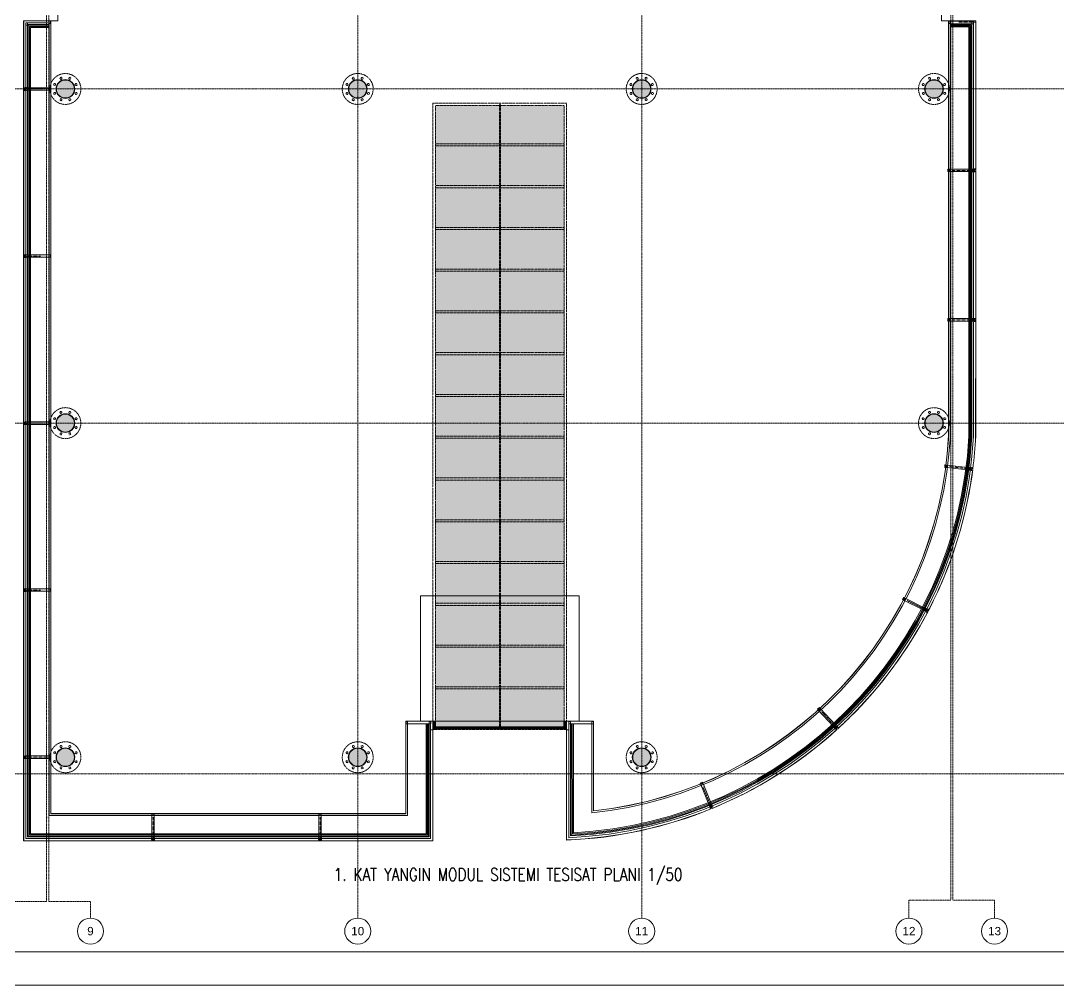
# Model space of a CAD drawing. Extents: x -2749 to 11890, y 0 to 8245.
# Drawn here: x 7628 to 10113, y 0 to 2309 of the extents above; entities that cross this region are included whole.
import ezdxf
from ezdxf.enums import TextEntityAlignment as Align

# ---------------------------------------------------------------- set-up
doc = ezdxf.new("R2010")
doc.units = 0
doc.header["$MEASUREMENT"] = 0
for name, pattern in [('DASHDOT', [1, 0.5, -0.25, 0, -0.25]), ('DOT2', [0.125, 0, -0.125]), ('HIDDEN', [0.375, 0.25, -0.125])]:
    doc.linetypes.add(name, pattern=pattern)
doc.layers.get('0').update_dxf_attribs({"color": 9, "lineweight": 9})
for name, color, linetype, lineweight in [('03S', 255, 'Continuous', 9), ('06C', 9, 'Continuous', 9), ('06D', 9, 'Continuous', 9), ('09', 9, 'Continuous', 9), ('10', 9, 'Continuous', 9), ('12', 9, 'Continuous', 9), ('14', 9, 'Continuous', 9), ('15', 9, 'Continuous', 9), ('20', 9, 'DOT2', 9), ('24', 9, 'DASHDOT', 9), ('30H-Mimari', 9, 'DOT2', 9), ('33', 9, 'BATTING', 9), ('40A', 9, 'Continuous', 9), ('E-YAZI', 7, 'Continuous', 30)]:
    doc.layers.add(name, color=color, linetype=linetype, lineweight=lineweight)
doc.styles.add('$1$Arial', font='arial.ttf', dxfattribs={"height": 2.5})
doc.styles.add('E-YAZI', font='txttw.shx')
doc.linetypes.add('BATTING', pattern='A,0.0001,-0.1,[134,ltypeshp.shx,S=0.1,R=0,X=-0.1,Y=0],-0.2,[134,ltypeshp.shx,S=0.1,R=180,X=0.1,Y=0],-0.1', length=0.4001)

# ---------------------------------------------------------------- blocks, each defined once
blk = doc.blocks.new('p-prs-kolon-02')
h = blk.add_hatch(color=255)
h.dxf.hatch_style = 1
edge = h.paths.add_edge_path()
edge.add_arc((0, 0), 22.5, 0, 360)
for radius in [22.5, 21.5]:
    blk.add_circle((0, 0), radius)
at = {"layer": '20', "linetype": 'HIDDEN'}
for points in [[(-12.5, 27.5), (-9.9, 28.1), (-8.1, 26.3), (-8.8, 23.8), (-11.3, 23.1), (-13.1, 25), (-12.5, 27.5)], [(10.6, 28.2), (12.9, 26.9), (12.9, 24.3), (10.6, 23), (8.4, 24.3), (8.4, 26.9), (10.6, 28.2)], [(-28.2, 10.6), (-26.9, 12.9), (-24.3, 12.9), (-23, 10.6), (-24.3, 8.4), (-26.9, 8.4), (-28.2, 10.6)], [(27.5, 12.5), (28.1, 9.9), (26.3, 8.1), (23.8, 8.8), (23.1, 11.3), (25, 13.1), (27.5, 12.5)], [(-27.5, -12.5), (-28.1, -9.9), (-26.3, -8.1), (-23.8, -8.8), (-23.1, -11.3), (-25, -13.1), (-27.5, -12.5)], [(-10.6, -28.2), (-12.9, -26.9), (-12.9, -24.3), (-10.6, -23), (-8.4, -24.3), (-8.4, -26.9), (-10.6, -28.2)], [(12.5, -27.5), (9.9, -28.1), (8.1, -26.3), (8.8, -23.8), (11.3, -23.1), (13.1, -25), (12.5, -27.5)], [(28.2, -10.6), (26.9, -12.9), (24.3, -12.9), (23, -10.6), (24.3, -8.4), (26.9, -8.4), (28.2, -10.6)]]:
    blk.add_lwpolyline(points, dxfattribs=at)
blk.add_circle((0, 0), 37, dxfattribs=at)
blk = doc.blocks.new('$0$0_aks')
at = {"linetype": 'Continuous'}
blk.add_circle((0, 0), 3.12, dxfattribs=at)
at = {"style": '$1$Arial'}
blk.add_attdef('AKS', text='', height=2.5, dxfattribs=at).set_placement((0, 0), align=Align.MIDDLE_CENTER)
blk = doc.blocks.new('p-dog-profil_kapali')
at = {"layer": '03S'}
h = blk.add_hatch(color=256, dxfattribs=at)
h.dxf.hatch_style = 1
h.paths.add_polyline_path([(-3.2, 0), (3.2, 0), (3.2, -13.5), (2.2, -13.5), (2.2, -10.5), (1.5, -10.5), (0.5, -11.5), (0.5, -13.5), (1, -13.5), (1, -14.5), (3, -14.5), (3, -16.5), (1, -16.5), (1, -18.5), (1.8, -18.5), (1.8, -17.5), (3.2, -17.5), (3.2, -20), (-3.2, -20), (-3.2, -17.5), (-1.8, -17.5), (-1.8, -18.5), (-1, -18.5), (-1, -16.5), (-3, -16.5), (-3, -14.5), (-1, -14.5), (-1, -13.5), (-0.5, -13.5), (-0.5, -11.5), (-1.5, -10.5), (-2.3, -10.5), (-2.3, -13.5), (-3.2, -13.5)])
for p in [(3, -15.2), (3, -15.8)]:
    blk.add_point(p)
at = {"layer": '10'}
for points in [[(3.2, -10.5), (-3.2, -10.5), (-3.2, 0), (3.2, 0)], [(3.2, -20), (-3.2, -20), (-3.2, -18.5), (3.2, -18.5)], [(-1, -13.5), (1, -13.5), (1, -18.5), (-1, -18.5)]]:
    blk.add_lwpolyline(points, close=True, dxfattribs=at)
for points in [[(-3.3, -10.5), (-2.3, -10.5), (-2.3, -13.5), (-3.2, -13.5)], [(-3.2, -8), (-3.2, -8), (-1.8, -8), (-1.8, -10.5)], [(-3.2, -10.5), (-3.2, -10.5), (3.2, -10.5)], [(-3.2, -13.5), (-3.2, -10.5)], [(-3.2, -18.5), (-3.2, -17.5), (-1.8, -17.5), (-1.8, -18.5)], [(-1, -14.5), (-1, -14.5), (-3, -14.5), (-3, -16.5), (-1, -16.5)], [(1.8, -10), (-1.8, -10)], [(-0.5, -17.5), (-0.5, -17.5), (-0.5, -11.5), (-1.5, -10.5), (-1.5, -10.5)], [(1, -18.5), (1, -17.5), (-1, -17.5), (-1, -18.5)], [(1.5, -10.5), (1.5, -10.5), (0.5, -11.5), (0.5, -17.5)], [(1, -14.5), (1, -14.5), (3, -14.5), (3, -16.5), (1, -16.5)], [(3.2, -8), (3.2, -8), (1.8, -8), (1.8, -10.5)], [(1.8, -18.5), (1.8, -17.5), (3.2, -17.5), (3.2, -18.5)], [(3.2, -10.5), (2.2, -10.5), (2.2, -13.5), (3.2, -13.5), (3.2, -10.5)]]:
    blk.add_lwpolyline(points, dxfattribs=at)
blk = doc.blocks.new('PR')
at = {"layer": '10'}
blk.add_hatch(color=256, dxfattribs=at).paths.add_polyline_path([(9909.7, 1968.8), (9910.1, 1968.8), (9910.1, 1971.3), (9909.7, 1971.3)])
at = {"layer": '06D'}
for points in [[(9905.6, 1973.4), (9854.3, 1973.4)], [(9905.6, 1967.4), (9854.3, 1967.4)]]:
    blk.add_lwpolyline(points, dxfattribs=at)
at = {"layer": '10'}
for points in [[(9854.3, 1973.4), (9850.3, 1973.4), (9850.3, 1967.4), (9854.3, 1967.4), (9854.3, 1973.4)], [(9854.3, 1973.4), (9850.3, 1973.4), (9850.3, 1967.4), (9854.3, 1967.4), (9854.3, 1973.4)], [(9909.6, 1973.4), (9905.6, 1973.4), (9905.6, 1967.4), (9909.6, 1967.4), (9909.6, 1973.4)], [(9909.6, 1973.4), (9905.6, 1973.4), (9905.6, 1967.4), (9909.6, 1967.4), (9909.6, 1973.4)], [(9907.8, 1967.1), (9909.8, 1967.1), (9909.8, 1973.6), (9911.7, 1973.6)], [(9911.7, 1967.1), (9909.8, 1967.1), (9909.8, 1973.6), (9907.8, 1973.6)], [(9913.9, 1973.3), (9910.2, 1973.3), (9910.2, 1967.4), (9913.9, 1967.4)], [(9913.9, 1967.4), (9910.2, 1967.4), (9910.2, 1973.3), (9913.9, 1973.3)], [(9914.9, 1974.7), (9914.9, 1971.3), (9912.3, 1971.3), (9912.3, 1971.1), (9915.1, 1971.1), (9915.1, 1974.7)], [(9915.1, 1965.8), (9915.1, 1969.7), (9912.3, 1969.7), (9912.3, 1969.5), (9914.9, 1969.5), (9914.9, 1965.8)]]:
    blk.add_lwpolyline(points, dxfattribs=at)
for points in [[(9854.1, 1973.2), (9850.5, 1973.2), (9850.5, 1967.6), (9854.1, 1967.6)], [(9854.1, 1973.2), (9850.5, 1973.2), (9850.5, 1967.6), (9854.1, 1967.6)], [(9909.4, 1973.2), (9905.8, 1973.2), (9905.8, 1967.6), (9909.4, 1967.6)], [(9909.4, 1973.2), (9905.8, 1973.2), (9905.8, 1967.6), (9909.4, 1967.6)], [(9909.7, 1968.8), (9910.1, 1968.8), (9910.1, 1971.3), (9909.7, 1971.3)]]:
    blk.add_lwpolyline(points, close=True, dxfattribs=at)
at = {"layer": '20', "linetype": 'HIDDEN', "ltscale": 2}
blk.add_lwpolyline([(9915.1, 1970.4), (9861.3, 1970.4)], dxfattribs=at)
blk = doc.blocks.new('p-cam ısıklık')
at = {"layer": '09'}
h = blk.add_hatch(dxfattribs=at)
h.set_pattern_fill('DOTS', color=256, scale=5)
h.set_pattern_definition([(0, (-3005.0576, -612.123), (3.96875, 7.9375), [0, -7.9375])])
h.paths.add_polyline_path([(-6, 6), (-6, 1494), (-314, 1494), (-314, 6)])
for points in [[(-320, 0), (-320, 1500), (0, 1500), (0, 0)], [(-314, 6), (-314, 1494), (-6, 1494), (-6, 6)], [(-6, 1397.5), (-314, 1397.5), (-314, 1402.5), (-6, 1402.5)], [(-6, 1297.5), (-314, 1297.5), (-314, 1302.5), (-6, 1302.5)], [(-6, 1197.5), (-314, 1197.5), (-314, 1202.5), (-6, 1202.5)], [(-6, 1097.5), (-314, 1097.5), (-314, 1102.5), (-6, 1102.5)], [(-6, 997.5), (-314, 997.5), (-314, 1002.5), (-6, 1002.5)], [(-6, 897.5), (-314, 897.5), (-314, 902.5), (-6, 902.5)], [(-6, 797.5), (-314, 797.5), (-314, 802.5), (-6, 802.5)], [(-6, 697.5), (-314, 697.5), (-314, 702.5), (-6, 702.5)], [(-6, 597.5), (-314, 597.5), (-314, 602.5), (-6, 602.5)], [(-6, 497.5), (-314, 497.5), (-314, 502.5), (-6, 502.5)], [(-6, 397.5), (-314, 397.5), (-314, 402.5), (-6, 402.5)], [(-6, 297.5), (-314, 297.5), (-314, 302.5), (-6, 302.5)], [(-6, 197.5), (-314, 197.5), (-314, 202.5), (-6, 202.5)], [(-6, 97.5), (-314, 97.5), (-314, 102.5), (-6, 102.5)]]:
    blk.add_lwpolyline(points, close=True)
for points in [[(-160.1, 6), (-160.3, 1498.5)], [(-158.1, 6), (-158.3, 1498.5)]]:
    blk.add_lwpolyline(points)

msp = doc.modelspace()

# ---------------------------------------------------------------- hatches: boundary and pattern name
at = {"layer": '10'}
for points in [[(7640.5, 2144.3), (7640, 2144.3), (7640, 2146.8), (7640.5, 2146.8)], [(7640.5, 1744.3), (7640, 1744.3), (7640, 1746.8), (7640.5, 1746.8)], [(7640.5, 1346.8), (7640, 1346.8), (7640, 1344.3), (7640.5, 1344.3)], [(7640.5, 947.1), (7640, 947.1), (7640, 944.6), (7640.5, 944.6)], [(8609.8, 630.5), (8610.3, 630.5), (8610.3, 628), (8609.8, 628)], [(8934.9, 630.5), (8934.4, 630.5), (8934.4, 628), (8934.9, 628)], [(7640.5, 546.8), (7640, 546.8), (7640, 544.3), (7640.5, 544.3)], [(7946.4, 351.3), (7946.4, 350.8), (7943.9, 350.8), (7943.9, 351.3)], [(8346.4, 351.3), (8346.4, 350.8), (8343.9, 350.8), (8343.9, 351.3)]]:
    msp.add_hatch(color=256, dxfattribs=at).paths.add_polyline_path(points)

# ---------------------------------------------------------------- linework, layer by layer
msp.add_line((8935.1, 631.9), (8935.1, 632.1))
at = {"layer": '06C'}
msp.add_lwpolyline([(8928.6, 632.1), (8621.1, 632.1)], dxfattribs=at)
at = {"layer": '06D'}
for p, q in [((9854.3, 1315.9), (9854.3, 2302.8)), ((9905.6, 1314.3), (9905.6, 2301.9)), ((9909.6, 1314.3), (9909.6, 2301.9)), ((8934.9, 625.9), (8935.1, 625.9)), ((8995.9, 625.9), (8944.5, 625.9))]:
    msp.add_line(p, q, dxfattribs=at)
for points in [[(7640.5, 2142.9), (7640.5, 2304.4), (7695.9, 2304.4)], [(7644.3, 413.2), (7644.5, 2300.4), (7695.9, 2300.4)], [(7695.9, 2302.8), (7695.9, 406.7), (8554.6, 406.7), (8554.6, 625.9)], [(7699.9, 2150), (7699.9, 2309.1)], [(9905.8, 2307.9), (9854.3, 2307.9)], [(9905.8, 2301.9), (9854.3, 2301.9)], [(7699.9, 351.3), (7640.5, 351.3), (7640.5, 2148.9), (7695.9, 2148.9)], [(7644.5, 2148.9), (7695.9, 2148.9)], [(7644.5, 2142.9), (7695.9, 2142.9)], [(7699.9, 1778.9), (7699.9, 2148.9)], [(7699.9, 1305.5), (7699.9, 1778.9)], [(7644.5, 1748.9), (7695.9, 1748.9)], [(7644.5, 1742.9), (7695.9, 1742.9)], [(7644.5, 1348.9), (7695.9, 1348.9)], [(7644.5, 1342.9), (7695.9, 1342.9)], [(7644.5, 949.2), (7695.9, 949.2)], [(7644.5, 943.2), (7695.9, 943.2)], [(8965.1, 632.1), (8965.1, 932.1), (8585.1, 932.1), (8585.1, 632.1)], [(8609.6, 625.9), (8609.6, 351.3), (7640.5, 351.3), (7640.5, 409.2)], [(8609.8, 631.9), (8554.6, 631.9)], [(8605.8, 625.9), (8554.6, 625.9)], [(8609.8, 625.9), (8609.6, 625.9)], [(7644.5, 548.9), (7695.9, 548.9)], [(7644.5, 542.9), (7695.9, 542.9)], [(7940.7, 410.7), (7699.9, 410.7)], [(8167.2, 410.7), (7941.8, 410.7)], [(7941.8, 355.3), (7941.8, 406.7)], [(7947.8, 355.3), (7947.8, 406.7)], [(8521.6, 410.7), (8167.2, 410.7)], [(8341.8, 355.3), (8341.8, 406.7)], [(8347.8, 355.3), (8347.8, 406.7)]]:
    msp.add_lwpolyline(points, dxfattribs=at)
for points in [[(8940.5, 625.9), (8940.6, 353.3, 0.386543), (9909.6, 1314.3)], [(8944.5, 625.9), (8944.6, 357.4, 0.385304), (9905.6, 1314.3)], [(8995.9, 631.9), (8995.9, 412.8, 0.368839), (9854.3, 1315.6, 0.368839)]]:
    msp.add_lwpolyline(points, format="xyb", dxfattribs=at)
at = {"layer": '10', "linetype": 'Continuous'}
for p, q in [((7699.9, 2302.8), (7699.9, 410.7)), ((9850.3, 1315.9), (9850.3, 2309.1)), ((8935.1, 631.9), (8995.9, 631.9)), ((8940.5, 611.6), (8935.1, 611.6)), ((8940.5, 611.4), (8935.3, 611.4))]:
    msp.add_line(p, q, dxfattribs=at)
at = {"layer": '10'}
for p, q in [((7700.1, 2302.6), (7700.1, 410.9)), ((9850.1, 1315.9), (9850.1, 2309.1)), ((8934.9, 630.5), (8934.4, 630.5)), ((8934.4, 630.5), (8934.4, 628)), ((8934.4, 628), (8934.9, 628)), ((8934.9, 628), (8934.9, 630.5)), ((8935.1, 632.1), (9000.1, 632.1)), ((8935.1, 631.9), (8935.1, 625.9)), ((8944.5, 631.9), (8940.5, 631.9)), ((8944.3, 631.7), (8940.7, 631.7)), ((8940.7, 631.7), (8940.7, 626.1)), ((8940.7, 626.1), (8944.3, 626.1)), ((8944.3, 626.1), (8944.3, 631.7)), ((8999.9, 631.9), (8995.9, 631.9)), ((8995.9, 631.9), (8995.9, 625.9)), ((8995.9, 625.9), (8999.9, 625.9)), ((8999.7, 631.7), (8996.1, 631.7)), ((8996.1, 631.7), (8996.1, 626.1)), ((8996.1, 626.1), (8999.7, 626.1)), ((8999.7, 626.1), (8999.7, 631.7)), ((8999.9, 625.9), (8999.9, 631.9))]:
    msp.add_line(p, q, dxfattribs=at)
for points in [[(7637.8, 2146.5), (7635.3, 2146.5), (7635.3, 2155.9), (7635.3, 2308.9), (7695.1, 2308.9), (7695.1, 2309.1), (7635.1, 2309.1), (7635.1, 2155.9), (7635.1, 2146.3), (7637.8, 2146.3)], [(7640.7, 2304.2), (7644.3, 2304.2), (7644.3, 2298.6), (7640.7, 2298.6)], [(7696.1, 2308.9), (7699.7, 2308.9), (7699.7, 2303), (7696.1, 2303)], [(9854.1, 2308.9), (9850.5, 2308.9), (9850.5, 2303), (9854.1, 2303)], [(9909.4, 2302.1), (9905.8, 2302.1), (9905.8, 2307.7), (9909.4, 2307.7)], [(7637.8, 1746.5), (7635.3, 1746.5), (7635.3, 1755.9), (7635.3, 2144.7), (7637.8, 2144.7), (7637.8, 2144.9), (7635.1, 2144.9), (7635.1, 1755.9), (7635.1, 1746.3), (7637.8, 1746.3)], [(7640.5, 2144.3), (7640, 2144.3), (7640, 2146.8), (7640.5, 2146.8)], [(7640.7, 2148.7), (7644.3, 2148.7), (7644.3, 2143.1), (7640.7, 2143.1)], [(7640.7, 2148.7), (7644.3, 2148.7), (7644.3, 2143.1), (7640.7, 2143.1)], [(7696.1, 2148.7), (7699.7, 2148.7), (7699.7, 2143.1), (7696.1, 2143.1)], [(7696.1, 2148.7), (7699.7, 2148.7), (7699.7, 2143.1), (7696.1, 2143.1)], [(7637.8, 1347.1), (7635.3, 1347.1), (7635.3, 1292.9), (7635.3, 1744.7), (7637.8, 1744.7), (7637.8, 1744.9), (7635.1, 1744.9), (7635.1, 1292.9), (7635.1, 1346.9), (7637.8, 1346.9)], [(7640.5, 1744.3), (7640, 1744.3), (7640, 1746.8), (7640.5, 1746.8)], [(7640.7, 1748.7), (7644.3, 1748.7), (7644.3, 1743.1), (7640.7, 1743.1)], [(7696.1, 1748.7), (7699.7, 1748.7), (7699.7, 1743.1), (7696.1, 1743.1)], [(7637.8, 947.5), (7635.3, 947.5), (7635.3, 947.5), (7635.3, 1344.6), (7637.8, 1344.6), (7637.8, 1344.8), (7635.1, 1344.8), (7635.1, 947.3), (7635.1, 947.3), (7637.8, 947.3)], [(7640.5, 1346.8), (7640, 1346.8), (7640, 1344.3), (7640.5, 1344.3)], [(7640.7, 1348.7), (7644.3, 1348.7), (7644.3, 1343.1), (7640.7, 1343.1)], [(7696.1, 1348.7), (7699.7, 1348.7), (7699.7, 1343.1), (7696.1, 1343.1)], [(7637.8, 546.5), (7635.3, 546.5), (7635.3, 546.5), (7635.3, 944.9), (7637.8, 944.9), (7637.8, 945.1), (7635.1, 945.1), (7635.1, 546.5), (7635.1, 546.3), (7637.8, 546.3)], [(7640.5, 947.1), (7640, 947.1), (7640, 944.6), (7640.5, 944.6)], [(7640.7, 949), (7644.3, 949), (7644.3, 943.4), (7640.7, 943.4)], [(7696.1, 949), (7699.7, 949), (7699.7, 943.4), (7696.1, 943.4)], [(8554.4, 626.1), (8550.8, 626.1), (8550.8, 631.7), (8554.4, 631.7)], [(8609.6, 626.1), (8606, 626.1), (8606, 631.7), (8609.6, 631.7)], [(8609.8, 630.5), (8610.3, 630.5), (8610.3, 628), (8609.8, 628)], [(7640.5, 546.8), (7640, 546.8), (7640, 544.3), (7640.5, 544.3)], [(7640.7, 548.7), (7644.3, 548.7), (7644.3, 543.1), (7640.7, 543.1)], [(7696.1, 548.7), (7699.7, 548.7), (7699.7, 543.1), (7696.1, 543.1)], [(7942, 406.9), (7942, 410.5), (7947.6, 410.5), (7947.6, 406.9)], [(7942, 406.9), (7942, 410.5), (7947.6, 410.5), (7947.6, 406.9)], [(8342, 406.9), (8342, 410.5), (8347.6, 410.5), (8347.6, 406.9)], [(7944.2, 348.6), (7944.2, 346.1), (7944.2, 346.1), (7635.3, 346.1), (7635.3, 346.1), (7635.1, 346.1), (7635.1, 345.9), (7944.4, 345.9), (7944.4, 345.9), (7944.4, 348.6)], [(7942, 351.5), (7942, 355.1), (7947.6, 355.1), (7947.6, 351.5)], [(7942, 351.5), (7942, 355.1), (7947.6, 355.1), (7947.6, 351.5)], [(7946.4, 351.3), (7946.4, 350.8), (7943.9, 350.8), (7943.9, 351.3)], [(8344.2, 348.6), (8344.2, 346.1), (8334.8, 346.1), (7946, 346.1), (7946, 348.6), (7945.8, 348.6), (7945.8, 345.9), (8334.8, 345.9), (8344.4, 345.9), (8344.4, 348.6)], [(8342, 351.5), (8342, 355.1), (8347.6, 355.1), (8347.6, 351.5)], [(8346.4, 351.3), (8346.4, 350.8), (8343.9, 350.8), (8343.9, 351.3)]]:
    msp.add_lwpolyline(points, close=True, dxfattribs=at)
for points in [[(7640.5, 2304.4), (7644.5, 2304.4), (7644.5, 2298.4), (7640.5, 2298.4), (7640.5, 2304.4)], [(7695.9, 2309.1), (7699.9, 2309.1), (7699.9, 2302.8), (7695.9, 2302.8), (7695.9, 2309.1)], [(9854.3, 2309.1), (9850.3, 2309.1), (9850.3, 2302.8), (9854.3, 2302.8), (9854.3, 2309.1)], [(9914.9, 1951.9), (9914.9, 2308.9), (9855.1, 2308.9), (9855.1, 2309.1), (9915.1, 2309.1), (9915.1, 1951.7)], [(9915.1, 1951.7), (9915.1, 2309.1), (9875.1, 2309.1)], [(9914.9, 1951.9), (9914.9, 2308.9), (9875.1, 2308.9)], [(9909.6, 2301.9), (9905.6, 2301.9), (9905.6, 2307.9), (9909.6, 2307.9), (9909.6, 2301.9)], [(7636.2, 2148.5), (7639.9, 2148.5), (7639.9, 2142.6), (7636.2, 2142.6)], [(7636.2, 2142.6), (7639.9, 2142.6), (7639.9, 2148.5), (7636.2, 2148.5)], [(7642.3, 2142.6), (7640.4, 2142.6), (7640.4, 2149.1), (7638.5, 2149.1)], [(7638.5, 2142.6), (7640.4, 2142.6), (7640.4, 2149.1), (7642.3, 2149.1)], [(7640.5, 2148.9), (7644.5, 2148.9), (7644.5, 2142.9), (7640.5, 2142.9), (7640.5, 2148.9)], [(7640.5, 2148.9), (7644.5, 2148.9), (7644.5, 2142.9), (7640.5, 2142.9), (7640.5, 2148.9)], [(7695.9, 2148.9), (7699.9, 2148.9), (7699.9, 2142.9), (7695.9, 2142.9), (7695.9, 2148.9)], [(7695.9, 2148.9), (7699.9, 2148.9), (7699.9, 2142.9), (7695.9, 2142.9), (7695.9, 2148.9)], [(9914.9, 1594.1), (9914.9, 1872.1), (9914.9, 1950.1)], [(9914.9, 1594.1), (9914.9, 1950.1)], [(9915.1, 1950.3), (9915.1, 1872.1), (9915.1, 1593.9)], [(9915.1, 1593.9), (9915.1, 1950.3)], [(7636.2, 1748.5), (7639.9, 1748.5), (7639.9, 1742.6), (7636.2, 1742.6)], [(7636.2, 1742.6), (7639.9, 1742.6), (7639.9, 1748.5), (7636.2, 1748.5)], [(7642.3, 1742.6), (7640.4, 1742.6), (7640.4, 1749.1), (7638.5, 1749.1)], [(7638.5, 1742.6), (7640.4, 1742.6), (7640.4, 1749.1), (7642.3, 1749.1)], [(7640.5, 1748.9), (7644.5, 1748.9), (7644.5, 1742.9), (7640.5, 1742.9), (7640.5, 1748.9)], [(7695.9, 1748.9), (7699.9, 1748.9), (7699.9, 1742.9), (7695.9, 1742.9), (7695.9, 1748.9)], [(9914.8, 1313.5), (9914.9, 1592.3)], [(9915, 1313.7), (9915.1, 1592.5)], [(7636.2, 1342.6), (7639.9, 1342.6), (7639.9, 1348.5), (7636.2, 1348.5)], [(7636.2, 1348.5), (7639.9, 1348.5), (7639.9, 1342.6), (7636.2, 1342.6)], [(7642.3, 1342.6), (7640.4, 1342.6), (7640.4, 1349.1), (7638.5, 1349.1)], [(7638.5, 1342.6), (7640.4, 1342.6), (7640.4, 1349.1), (7642.3, 1349.1)], [(7640.5, 1348.9), (7644.5, 1348.9), (7644.5, 1342.9), (7640.5, 1342.9), (7640.5, 1348.9)], [(7695.9, 1348.9), (7699.9, 1348.9), (7699.9, 1342.9), (7695.9, 1342.9), (7695.9, 1348.9)], [(7636.2, 942.9), (7639.9, 942.9), (7639.9, 948.8), (7636.2, 948.8)], [(7636.2, 948.8), (7639.9, 948.8), (7639.9, 942.9), (7636.2, 942.9)], [(7642.3, 942.9), (7640.4, 942.9), (7640.4, 949.5), (7638.5, 949.5)], [(7638.5, 942.9), (7640.4, 942.9), (7640.4, 949.5), (7642.3, 949.5)], [(7640.5, 949.2), (7644.5, 949.2), (7644.5, 943.2), (7640.5, 943.2), (7640.5, 949.2)], [(7695.9, 949.2), (7699.9, 949.2), (7699.9, 943.2), (7695.9, 943.2), (7695.9, 949.2)], [(8615.1, 632.1), (8550.1, 632.1), (8550.1, 410.9)], [(8550.3, 410.7), (8550.3, 631.9), (8615.1, 631.9)], [(8554.6, 625.9), (8550.6, 625.9), (8550.6, 631.9), (8554.6, 631.9), (8554.6, 625.9)], [(8609.8, 625.9), (8605.8, 625.9), (8605.8, 631.9), (8609.8, 631.9), (8609.8, 625.9)], [(8944.5, 631.9), (8944.5, 625.9), (8940.5, 625.9), (8940.5, 631.9)], [(8574.5, 346.1), (8614.9, 346.1), (8614.9, 364.8), (8614.9, 611.4), (8609.6, 611.4), (8609.6, 611.6), (8615.1, 611.6), (8615.1, 364.8), (8615.1, 345.9), (8574.3, 345.9)], [(7636.2, 542.6), (7639.9, 542.6), (7639.9, 548.5), (7636.2, 548.5)], [(7636.2, 548.5), (7639.9, 548.5), (7639.9, 542.6), (7636.2, 542.6)], [(7642.3, 542.6), (7640.4, 542.6), (7640.4, 549.1), (7638.5, 549.1)], [(7638.5, 542.6), (7640.4, 542.6), (7640.4, 549.1), (7642.3, 549.1)], [(7640.5, 548.9), (7644.5, 548.9), (7644.5, 542.9), (7640.5, 542.9), (7640.5, 548.9)], [(7695.9, 548.9), (7699.9, 548.9), (7699.9, 542.9), (7695.9, 542.9), (7695.9, 548.9)], [(7675.6, 346.1), (7635.3, 346.1), (7635.3, 364.8), (7635.3, 544.9), (7637.8, 544.9), (7637.8, 545.1), (7635.1, 545.1), (7635.1, 364.8), (7635.1, 345.9), (7675.8, 345.9)], [(8550.3, 410.7), (7699.9, 410.7)], [(7700.1, 410.9), (8550.1, 410.9)], [(7941.8, 406.7), (7941.8, 410.7), (7947.8, 410.7), (7947.8, 406.7), (7941.8, 406.7)], [(7941.8, 406.7), (7941.8, 410.7), (7947.8, 410.7), (7947.8, 406.7), (7941.8, 406.7)], [(8341.8, 406.7), (8341.8, 410.7), (8347.8, 410.7), (8347.8, 406.7), (8341.8, 406.7)], [(7948.1, 353.1), (7948.1, 351.2), (7941.5, 351.2), (7941.5, 349.3)], [(7948.1, 349.3), (7948.1, 351.2), (7941.5, 351.2), (7941.5, 353.1)], [(7941.8, 351.3), (7941.8, 355.3), (7947.8, 355.3), (7947.8, 351.3), (7941.8, 351.3)], [(7941.8, 351.3), (7941.8, 355.3), (7947.8, 355.3), (7947.8, 351.3), (7941.8, 351.3)], [(7942.2, 347), (7942.2, 350.7), (7948.1, 350.7), (7948.1, 347)], [(7948.1, 347), (7948.1, 350.7), (7942.2, 350.7), (7942.2, 347)], [(8348.1, 353.1), (8348.1, 351.2), (8341.5, 351.2), (8341.5, 349.3)], [(8348.1, 349.3), (8348.1, 351.2), (8341.5, 351.2), (8341.5, 353.1)], [(8341.8, 351.3), (8341.8, 355.3), (8347.8, 355.3), (8347.8, 351.3), (8341.8, 351.3)], [(8342.2, 347), (8342.2, 350.7), (8348.1, 350.7), (8348.1, 347)], [(8348.1, 347), (8348.1, 350.7), (8342.2, 350.7), (8342.2, 347)], [(8574.5, 346.1), (8534.2, 346.1), (8346, 346.1), (8346, 348.6), (8345.8, 348.6), (8345.8, 345.9), (8534.2, 345.9), (8574.7, 345.9)]]:
    msp.add_lwpolyline(points, dxfattribs=at)
at = {"layer": '10', "linetype": 'Continuous'}
for points in [[(8999.9, 631.9), (8999.9, 417.3, 0.367519), (9850.3, 1315.9)], [(9907.8, 1236.3, 0.019006), (9914.8, 1313.5)], [(9908, 1236.3, 0.019057), (9915, 1313.7)], [(9826, 947.5), (9826, 947.5, 0.073634), (9907.7, 1234.9, 0.073186)], [(9826.9, 948.9), (9826.3, 947.6, 0.073585), (9907.9, 1234.9, 0.073237)], [(9801.4, 896.7, 0.013892), (9826, 947.5)], [(9801.5, 896.5, 0.01394), (9826.3, 947.6)], [(9614.7, 643), (9613.4, 641.7, 0.077694), (9800.6, 895.1, 0.077296)], [(9614.7, 642.7), (9613.7, 641.7, 0.077629), (9800.8, 895.2, 0.077346)], [(9584.6, 614, 0.009851), (9613.7, 641.7)], [(9584.6, 614.3, 0.009754), (9613.4, 641.7)], [(8935.1, 611.6), (8935.1, 347.6, 0.0878), (9282.5, 422.8, 0.0878)], [(8935.3, 611.4), (8935.3, 347.8, 0.087749), (9282.4, 423, 0.087749)], [(9307.1, 433.4), (9305.4, 432.7, 0.081747), (9583.3, 613.1, 0.081299)], [(9307, 433.2), (9305.7, 432.6, 0.081748), (9583.5, 613, 0.081399)], [(9283.7, 423.5, 0.005774), (9305.4, 432.7)], [(9283.8, 423.3, 0.005823), (9305.7, 432.6)]]:
    msp.add_lwpolyline(points, format="xyb", dxfattribs=at)
at = {"layer": '10'}
msp.add_lwpolyline([(9000.1, 632.1), (9000.1, 417.5, 0.367452), (9850.1, 1315.9)], format="xyb", dxfattribs=at)
at = {"layer": '12'}
for points in [[(7947.9, 355.3), (7644.3, 355.3), (7644.3, 2300.4), (7695.1, 2300.4)], [(7947.9, 357.3), (7646.3, 357.3), (7646.3, 2298.4), (7695.1, 2298.4)], [(8603.8, 625.9), (8603.9, 357.3), (7947.8, 357.3), (7947.8, 357.3)], [(8605.8, 625.9), (8605.9, 355.3), (7947.8, 355.3)]]:
    msp.add_lwpolyline(points, dxfattribs=at)
for points in [[(8944.5, 625.9), (8944.6, 357.4, 0.385304), (9905.6, 1314.3), (9905.6, 2301.9), (9854.3, 2301.9)], [(8946.5, 625.9), (8946.6, 359.5, 0.384693), (9903.6, 1314.4), (9903.6, 2299.9), (9854.3, 2299.9)]]:
    msp.add_lwpolyline(points, format="xyb", dxfattribs=at)
at = {"layer": '14'}
for points in [[(7717.1, 2565.9), (7717.1, 2309.1), (7695.1, 2309.1), (7695.1, 2311.1)], [(9833.1, 2397.9), (9833.1, 2309.1), (9855.1, 2309.1)], [(7947.9, 362.3), (7651.3, 362.3), (7651.3, 2293.4), (7695.1, 2293.4)], [(8605.8, 625.9), (8605.9, 355.3), (7947.8, 355.3), (7947.8, 406.7)], [(8598.8, 625.9), (8598.9, 362.3), (7947.8, 362.3)], [(7947.8, 355.3), (7644.3, 355.3), (7644.3, 413.2)]]:
    msp.add_lwpolyline(points, dxfattribs=at)
msp.add_lwpolyline([(8951.5, 625.9), (8951.6, 364.8, 0.383154), (9898.6, 1314.5), (9898.6, 2294.9), (9854.3, 2294.9)], format="xyb", dxfattribs=at)
at = {"layer": '15'}
for points in [[(8930.8, 618.6), (8618.8, 618.6)], [(8930.8, 618.1), (8618.8, 618.1)], [(8930.4, 617.6), (8618.8, 617.6)], [(8930.4, 615.6), (8618.8, 615.6)], [(8930.8, 615.1), (8618.8, 615.1)], [(8930.8, 614.6), (8618.8, 614.6)]]:
    msp.add_lwpolyline(points, dxfattribs=at)
at = {"layer": '20', "linetype": 'HIDDEN', "ltscale": 2}
for p, q in [((7945.1, 402.2), (7945.1, 346.3)), ((8345.1, 402.2), (8345.1, 346.1))]:
    msp.add_line(p, q, dxfattribs=at)
at = {"layer": '20'}
for points in [[(7944.4, 345.9), (7635.1, 345.9), (7635.1, 2309.1), (7675.1, 2309.1)], [(9855.1, 2309.1), (9915.1, 2309.1), (9915.1, 1591.8)], [(8615.1, 617.4), (8615.1, 345.9), (7945.8, 345.9)]]:
    msp.add_lwpolyline(points, dxfattribs=at)
at = {"layer": '20', "ltscale": 3}
msp.add_lwpolyline([(8615.1, 605.6), (8615.1, 345.9), (7635.1, 345.9), (7635.1, 2308.9), (7675.1, 2308.9)], dxfattribs=at)
at = {"layer": '20', "linetype": 'HIDDEN', "ltscale": 2}
for points in [[(9874.9, 2305.7), (9915.1, 2305.7)], [(7635.1, 2145.9), (7675.1, 2145.9)], [(7635.1, 1745.9), (7675.1, 1745.9)], [(7635.1, 1345.9), (7675.1, 1345.9)], [(7635.1, 945.9), (7675.1, 945.9)], [(7635.1, 545.9), (7698.9, 545.9)]]:
    msp.add_lwpolyline(points, dxfattribs=at)
at = {"layer": '24', "ltscale": 2}
for points in [[(7590.1, 4008.4), (7590.1, 3968.4), (7690.1, 3968.4), (7690.1, 200.8)], [(7795.1, 4008.4), (7795.1, 3968.4), (7695.1, 3968.4), (7695.1, 200.8)], [(8435.1, 4008.4), (8435.1, 4008.4), (8435.1, 160.8)], [(9115.1, 4008.4), (9115.1, 160.8)], [(9855.1, 2395.9), (9855.1, 203.4), (9755.1, 203.4), (9755.1, 160.8)], [(9860.1, 2395.9), (9860.1, 203.4), (9960.1, 203.4), (9960.1, 160.8)], [(7012.5, 2145.9), (10535.1, 2145.9)], [(7012.5, 1345.9), (10535.1, 1345.9)], [(7012.5, 505.9), (10535.1, 505.9)], [(7690.1, 200.8), (7590.1, 200.8), (7590.1, 160.8)], [(7695.1, 200.8), (7795.1, 200.8), (7795.1, 160.8)]]:
    msp.add_lwpolyline(points, dxfattribs=at)
at = {"layer": '30H-Mimari'}
msp.add_lwpolyline([(8620, 612.1), (8620, 612.1), (8895.1, 612.1)], dxfattribs=at)
at = {"layer": '33', "ltscale": 0.25}
for points in [[(7947.9, 359.8), (7648.8, 359.8), (7648.8, 2295.9), (7695.1, 2295.9)], [(8601.3, 625.9), (8601.4, 359.8), (7947.8, 359.8)], [(7691.4, 402.2), (7690.1, 402.2)]]:
    msp.add_lwpolyline(points, dxfattribs=at)
msp.add_lwpolyline([(8949, 625.9), (8949.1, 362.2, 0.383925), (9901.1, 1314.4), (9901.1, 2297.4), (9854.3, 2297.4)], format="xyb", dxfattribs=at)
at = {"layer": '40A'}
for points in [[(11890, 4205), (5945, 4205), (5945, 0), (11890, 0)], [(11350.1, 80), (6025, 80), (6025, 4125), (11350.1, 4125)]]:
    msp.add_lwpolyline(points, close=True, dxfattribs=at)

# ---------------------------------------------------------------- block references
for p, rotation in [((-2.5, -19.4), 359.9998342627784), ((-2.5, -377.2), 359.9998342627784), ((-165.7, 361.4), 353.7228447461329), ((54.3, 3586.3), 333.3318380100962), ((1396.4, 6546.7), 312.83411645534), ((3700, 8853.2), 292.2786713041889)]:
    msp.add_blockref('PR', p, dxfattribs=dict(rotation=rotation))
at = {"extrusion": (0, 0, -1), "zscale": -1}
for p in [(-8618.3, 632.1), (-8931.8, 632.1)]:
    msp.add_blockref('p-dog-profil_kapali', p, dxfattribs=at)
at = {"layer": '10'}
for p in [(7735.1, 2145.9), (8435.1, 2145.9), (9115.1, 2145.9), (9815.1, 2145.9), (7735.1, 1345.9), (9815.1, 1345.9), (7735.1, 545.9), (8435.1, 545.9), (9115.1, 545.9)]:
    msp.add_blockref('p-prs-kolon-02', p, dxfattribs=at)
at = {"layer": '20'}
msp.add_blockref('p-cam ısıklık', (8935.1, 612.1), dxfattribs=at)
at = {"layer": '24'}
ref = msp.add_blockref('$0$0_aks', (7795.1, 129.6), dxfattribs=dict(at, xscale=10, yscale=10, zscale=10))
ref.add_attrib('AKS', '9', dxfattribs={"layer": '0', "height": 20, "style": '$1$Arial'}).set_placement((7795.1, 129.6), align=Align.MIDDLE_CENTER)
ref = msp.add_blockref('$0$0_aks', (8435.1, 129.6), dxfattribs=dict(at, xscale=10, yscale=10, zscale=10))
ref.add_attrib('AKS', '10', dxfattribs={"layer": '0', "height": 20, "style": '$1$Arial'}).set_placement((8435.1, 129.6), align=Align.MIDDLE_CENTER)
ref = msp.add_blockref('$0$0_aks', (9115.1, 129.6), dxfattribs=dict(at, xscale=10, yscale=10, zscale=10))
ref.add_attrib('AKS', '11', dxfattribs={"layer": '0', "height": 20, "style": '$1$Arial'}).set_placement((9115.1, 129.6), align=Align.MIDDLE_CENTER)
ref = msp.add_blockref('$0$0_aks', (9755.1, 129.6), dxfattribs=dict(at, xscale=10, yscale=10, zscale=10))
ref.add_attrib('AKS', '12', dxfattribs={"layer": '0', "height": 20, "style": '$1$Arial'}).set_placement((9755.1, 129.6), align=Align.MIDDLE_CENTER)
ref = msp.add_blockref('$0$0_aks', (9960.1, 129.6), dxfattribs=dict(at, xscale=10, yscale=10, zscale=10))
ref.add_attrib('AKS', '13', dxfattribs={"layer": '0', "height": 20, "style": '$1$Arial'}).set_placement((9960.1, 129.6), align=Align.MIDDLE_CENTER)

# ---------------------------------------------------------------- texts
at = {"layer": 'E-YAZI', "color": 4, "style": 'E-YAZI', "width": 0.8}
msp.add_text('1. KAT YANGIN MODUL SISTEMI TESISAT PLANI 1/50', height=30, dxfattribs=at).set_placement((8377.6, 250.2))

doc.saveas('drawing.dxf')
